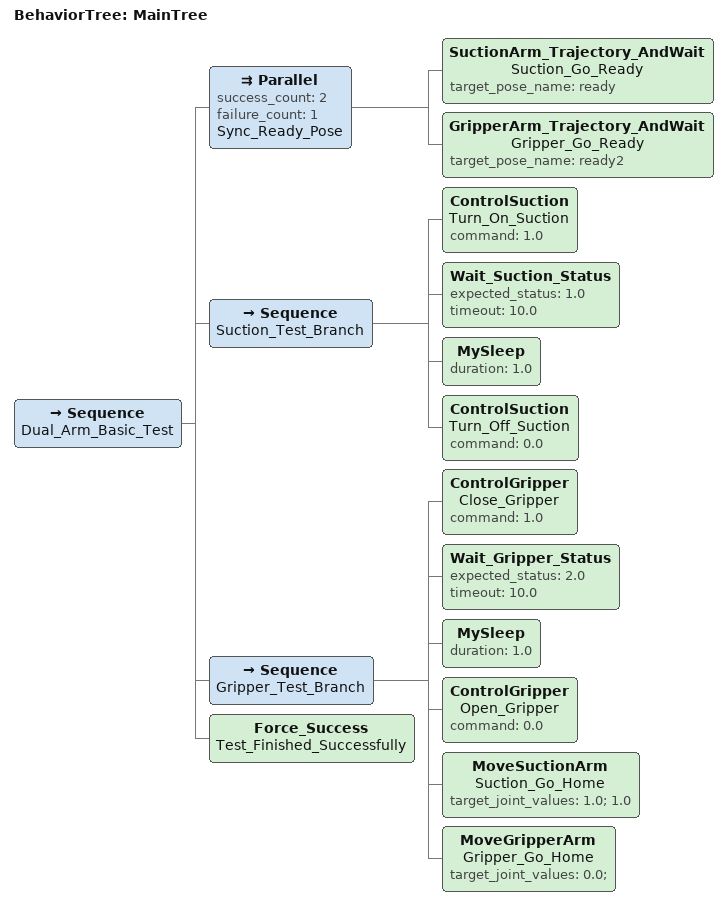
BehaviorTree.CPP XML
<root BTCPP_format="4">
  <BehaviorTree ID="MainTree">
    <Sequence name="Dual_Arm_Basic_Test">

      <!-- 1. 双臂并行复位：测试 Parallel 节点和双 MoveIt 规划组是否打架 -->
      <Parallel success_count="2" failure_count="1" name="Sync_Ready_Pose">
        <SuctionArm_Trajectory_AndWait name="Suction_Go_Ready" target_pose_name="ready" />
        <GripperArm_Trajectory_AndWait name="Gripper_Go_Ready" target_pose_name="ready2" />
      </Parallel>

      <!-- 2. 吸盘独立控制流：测试吸盘指令下发与状态回传 -->
      <Sequence name="Suction_Test_Branch">
        <ControlSuction name="Turn_On_Suction" command="1.0" />
        <Wait_Suction_Status expected_status="1.0" timeout="10.0" />
        <MySleep duration="1.0" />
        <ControlSuction name="Turn_Off_Suction" command="0.0" />
      </Sequence>

      <!-- 3. 夹爪独立控制流：测试夹爪指令下发与状态回传 -->
      <Sequence name="Gripper_Test_Branch">
        <ControlGripper name="Close_Gripper" command="1.0" />
        <!-- 模拟器中按 '2' 触发抓取成功 -->
        <Wait_Gripper_Status expected_status="2.0" timeout="10.0" />
        <MySleep duration="1.0" />
        <ControlGripper name="Open_Gripper" command="0.0" />
        <MoveSuctionArm name="Suction_Go_Home" target_joint_values="1.0; 1.0" />
        <MoveGripperArm name="Gripper_Go_Home" target_joint_values="0.0;" />
      </Sequence>

      <Force_Success name="Test_Finished_Successfully" />
    </Sequence>
  </BehaviorTree>
</root>
